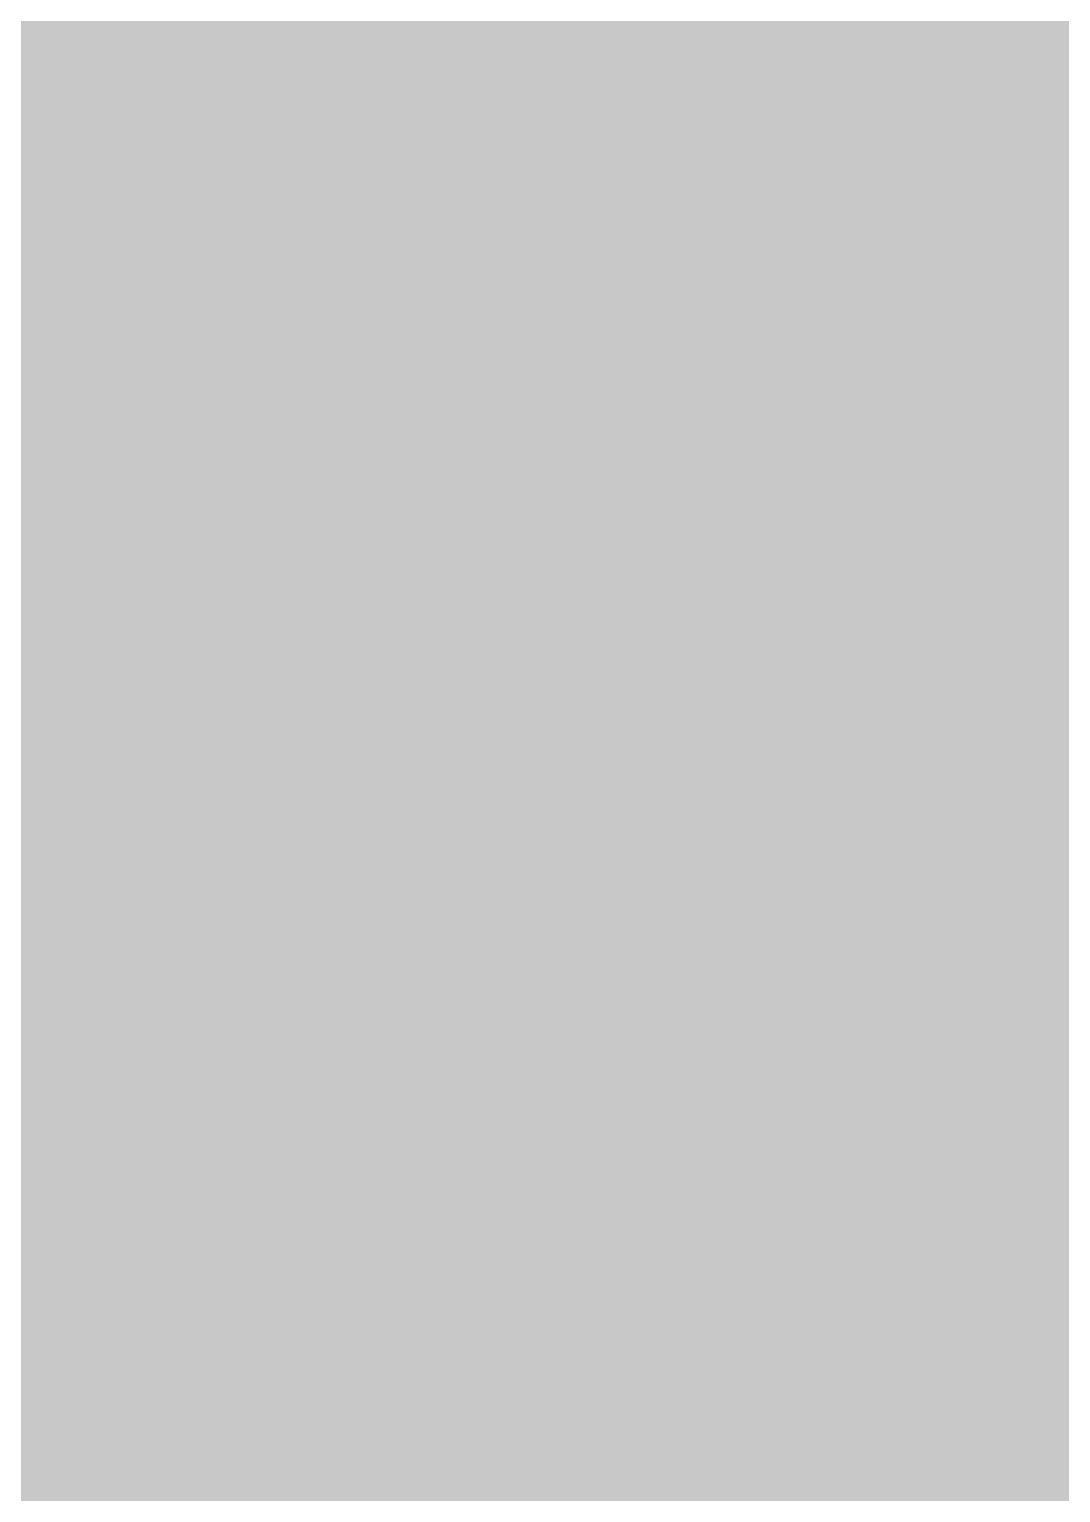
# Model space of a CAD drawing. Header units: inches. Extents: x -4266 to -1814, y 9706 to 12441.
# Drawn here: x -2484.32245 to -2484.30674, y 11164.56866 to 11164.59094 of the extents above; entities that cross this region are included whole.
import ezdxf

# ---------------------------------------------------------------- set-up
doc = ezdxf.new("R2010")
doc.units = ezdxf.units.IN
doc.header["$MEASUREMENT"] = 0
doc.layers.add('0-1', color=7, linetype='Continuous', lineweight=5)
doc.layers.add('A-FLOR-PATT-1', color=251, linetype='Continuous', lineweight=9)

# ---------------------------------------------------------------- blocks, each defined once
blk = doc.blocks.new('CTR - 1st Phase - Shell_rvt-1-FLOOR PLAN - 1ST FLOOR')
at = {"layer": 'A-FLOR-PATT-1'}
h = blk.add_hatch(dxfattribs=at)
h.set_pattern_fill('FP_5', color=256, style=0, pattern_type=2)
h.set_pattern_definition([(0, (0, 3.495), (15.36, 3.839), [1.267, -10.253, 1.267, -10.253, -61.44]), (0, (0, 3.495), (15.36, 3.839), [-23.04, 1.267, -21.773, 1.267, -10.253, -26.88]), (0, (0, 3.495), (15.36, 3.839), [-57.6, 1.267, -6.413, 1.267, -17.933]), (120.004, (5.76, 5.414), (-11.0058321, 11.3805159), [1.267, -10.252, 1.267, -10.252, -61.433]), (120.004, (5.76, 5.414), (-11.0058321, 11.3805159), [-23.037, 1.267, -21.77, 1.267, -10.252, -26.877]), (120.004, (5.76, 5.414), (-11.0058321, 11.3805159), [-57.593, 1.267, -6.412, 1.267, -17.931]), (239.996, (7.68, 13.093), (-4.354525, -15.2201142), [1.267, -10.252, 1.267, -10.252, -61.433]), (239.996, (7.68, 13.093), (-4.354525, -15.2201142), [-23.037, 1.267, -21.77, 1.267, -10.252, -26.877]), (239.996, (7.68, 13.093), (-4.354525, -15.2201142), [-57.593, 1.267, -6.412, 1.267, -17.931])])
h.paths.add_polyline_path([(-2445.884188, 11053.737735), (-2409.616629, 11077.289396), (-2478.327704, 11077.289396), (-2456.901468, 11054.770288), (-2456.120941, 11055.461775), (-2454.519992, 11056.302018), (-2452.764481, 11056.734713), (-2450.95643, 11056.734713), (-2449.200919, 11056.302018), (-2447.59997, 11055.461775), (-2446.246625, 11054.262816)], flags=0)
h.paths.add_polyline_path([(-2354.179686, 11113.289396), (-2290.966171, 11154.339396), (-2379.373737, 11154.339396), (-2379.373737, 11241.389396), (-2369.123737, 11241.389396), (-2369.123737, 11276.289396), (-2407.712018, 11276.289396), (-2407.712018, 11275.664396), (-2445.735455, 11275.664396), (-2445.735455, 11276.289396), (-2484.323737, 11276.289396), (-2484.323737, 11113.289396), (-2451.174056, 11113.289396)], flags=0)
h.paths.add_polyline_path([(-2479.136237, 11115.601896), (-2480.171513, 11115.738193), (-2481.136237, 11116.137794), (-2481.964664, 11116.773469), (-2482.600338, 11117.601896), (-2482.99994, 11118.56662), (-2483.136237, 11119.601896), (-2482.99994, 11120.637172), (-2482.600338, 11121.601896), (-2481.964664, 11122.430323), (-2481.136237, 11123.065998), (-2480.171513, 11123.465599), (-2479.136237, 11123.601896), (-2478.10096, 11123.465599), (-2477.136237, 11123.065998), (-2476.30781, 11122.430323), (-2475.672135, 11121.601896), (-2475.272533, 11120.637172), (-2475.136237, 11119.601896), (-2475.272533, 11118.56662), (-2475.672135, 11117.601896), (-2476.30781, 11116.773469), (-2477.136237, 11116.137794), (-2478.10096, 11115.738193)], flags=0)
h.paths.add_polyline_path([(-2520.323737, 11121.427488), (-2520.323737, 11164.589396), (-2543.923737, 11164.589396), (-2543.923737, 11154.339396), (-2551.638402, 11154.339396), (-2551.325623, 11154.010664)], flags=0)
h.paths.add_polyline_path([(-2555.682146, 11158.589396), (-2548.173737, 11158.589396), (-2548.173737, 11164.589396), (-2561.39096, 11164.589396)], flags=0)
h.paths.add_polyline_path([(-2375.123737, 11158.589396), (-2284.421532, 11158.589396), (-2279.373737, 11161.867366), (-2279.373737, 11164.589396), (-2369.123737, 11164.589396), (-2369.123737, 11237.139396), (-2375.123737, 11237.139396), (-2375.123737, 11164.589396)], flags=0)
h.paths.add_polyline_path([(-2215.523737, 11203.330691), (-2103.173524, 11276.289396), (-2138.912018, 11276.289396), (-2138.912018, 11275.664396), (-2176.935455, 11275.664396), (-2176.935455, 11276.289396), (-2215.523737, 11276.289396), (-2215.523737, 11234.445657)], flags=0)
h.paths.add_polyline_path([(-2637.923737, 11245.025821), (-2637.923737, 11276.289396), (-2667.670064, 11276.289396), (-2653.778169, 11261.688928)], flags=0)

msp = doc.modelspace()

# ---------------------------------------------------------------- block references
at = {"layer": '0-1'}
msp.add_blockref('CTR - 1st Phase - Shell_rvt-1-FLOOR PLAN - 1ST FLOOR', (0, 0), dxfattribs=at)

doc.saveas('drawing.dxf')
